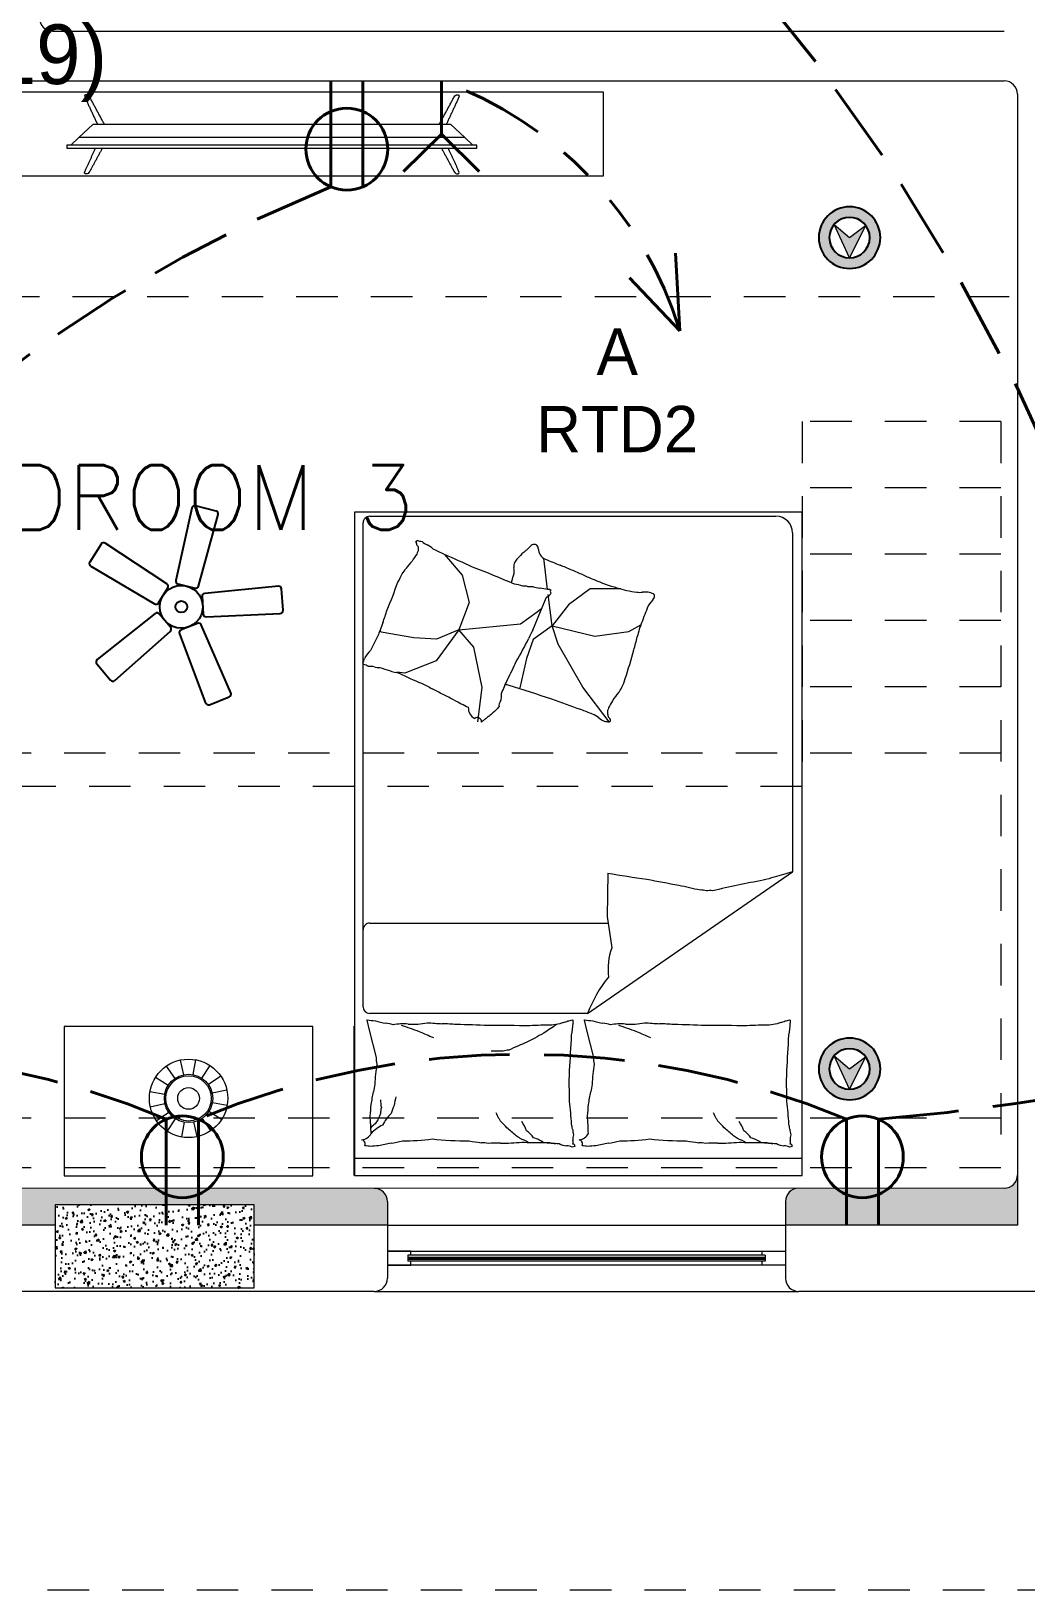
# Model space of a CAD drawing. Header units: metres. Extents: x 14 to 2416, y -346 to 476.
# Drawn here: x 143.202 to 146.202, y -152.828 to -148.128 of the extents above; entities that cross this region are included whole.
import ezdxf

# ---------------------------------------------------------------- set-up
doc = ezdxf.new("R2010")
doc.units = ezdxf.units.M
for name, pattern in [('0', [0]), ('CONTINUA', [0]), ('Dash Style-2', [0.6944250000000001, 0.48607, -0.2083550000000001]), ('HIDDEN2', [0.1875, 0.125, -0.0625]), ('STYLE_08', [1.25, 0.625, -0.20828, 0.06943000000000005, -0.13893, 0.06942999999999991, -0.13893])]:
    doc.linetypes.add(name, pattern=pattern)
doc.layers.get('0').update_dxf_attribs({"linetype": '0', "lineweight": 20})
for name, color, linetype, lineweight in [('A-ANNO-TEXT', 20, 'Continuous', 13), ('A-DOOR', 35, 'Continuous', 5), ('A-WALL', 250, 'Continuous', 20), ('baños', 251, 'Continuous', 0), ('Columnas', 7, 'Continuous', 18), ('E Salida CABLE Antena', 150, 'CONTINUA', 40), ('E Salida TCorrientes', 24, 'CONTINUA', 40), ('E Tuberia AAcond', 144, 'Dash Style-2', 40), ('E Tuberia Cable TV', 150, 'STYLE_08', 40), ('E Tuberia Emp Piso', 24, 'Dash Style-2', 40), ('MAVA', 1, 'Continuous', 15), ('MOBILIARIOS', 252, 'Continuous', 0), ('piscina', 131, 'Continuous', 0), ('textos', 7, 'Continuous', 0)]:
    doc.layers.add(name, color=color, linetype=linetype, lineweight=lineweight)
doc.layers.add('HATCH', color=8, linetype='Continuous')
doc.layers.add('MAVA Luminarias', color=1, linetype='Continuous')
doc.layers.add('RELLENO SECCION', color=8, linetype='Continuous', lineweight=0, transparency=0.4)
doc.layers.add('Techos 1', color=7, linetype='HIDDEN2', lineweight=9, true_color=0x42391a)
doc.styles.add('CENTURY GOTHIC', font='GOTHIC.TTF')
doc.styles.add('DIM_FONT', font='SIMPLEX.shx', dxfattribs={"width": 0.8})
doc.styles.add('GENERATED_STYLE_1', font='GOTHIC.TTF')
doc.styles.get("Standard").update_dxf_attribs({"font": 'arial.ttf', "height": 0.1875})

# ---------------------------------------------------------------- blocks, each defined once
blk = doc.blocks.new('A$C89702949')
at = {"layer": 'HATCH'}
h = blk.add_hatch(dxfattribs=at)
h.set_pattern_fill('AR-CONC', color=256, scale=0.00032)
h.set_pattern_definition([(49.99999999999999, (114.3310712337616, 55.23879643552809), (0.05829909407872129, -0.005100507372448988), [0.006096000000000001, -0.067056]), (355, (114.3310712337616, 55.23879643552809), (-0.01127789485599019, 0.06113819047649125), [0.004876800000000001, -0.05364498693440001]), (100.4514447, (114.3359294760016, 55.23837139440808), (0.04702119906891305, 0.05603768061190244), [0.005180802815999999, -0.05698887827199999]), (46.18420000000001, (114.3310712337616, 55.25505243552809), (0.08674529308548158, -0.01345354493847269), [0.009144000000000001, -0.100584]), (96.63555760999992, (114.3383000017616, 55.25393131552809), (0.07596932289648096, 0.07917635987127089), [0.0077712074048, -0.08548339461120001]), (351.1841511700001, (114.3310712337616, 55.25505243552809), (0.07596932290079265, 0.07917635986737045), [0.007315189462400001, -0.0804671142144]), (21, (114.3391992337616, 55.25098843552809), (0.0485166052061224, -0.03272486341986804), [0.006096000000000001, -0.067056]), (326.0000000000001, (114.3391992337616, 55.25098843552809), (0.01977664907124706, 0.05894014915914217), [0.004876800000000001, -0.0536448]), (71.45144499999999, (114.3432422841936, 55.24826136356009), (0.06829325416918917, 0.02621528604348968), [0.005180802816000001, -0.056988780032]), (37.50000000000001, (114.3310712337616, 55.23879643552809), (0.0009883530401893813, 0.027057612439409), [0, -0.05299456, 0, -0.05445760000000001, 0, -0.05384800000000001]), (7.499999999999999, (114.3310712337616, 55.23879643552809), (0.02138229200329784, 0.03205778394179824), [0, -0.03104896, 0, -0.05177536000000001, 0, -0.0205232]), (327.5, (114.3129457937616, 55.23879643552809), (0.04338899045339885, -0.001833198077655502), [0, -0.02032, 0, -0.06339840000000001, 0, -0.0841248]), (317.5, (114.3048177937616, 55.23879643552809), (0.04740133804352578, 0.00813647713066657), [0, -0.026416, 0, -0.04210304, 0, -0.0597408])])
h.paths.add_polyline_path([(10.19775812149834, 0.2500000000100613), (10.19775812149834, 1.011812855722383e-11), (10.79775812149833, 1.011812855722383e-11), (10.79775812149833, 0.2500000000100613)])
at = {"layer": 'Columnas'}
blk.add_lwpolyline([(10.19775812149834, 0.2500000000100613), (10.19775812149834, 1.011812855722383e-11), (10.79775812149833, 1.011812855722383e-11), (10.79775812149833, 0.2500000000100613)], close=True, dxfattribs=at)
blk = doc.blocks.new('PL BASE 2N NASAS 09')
at = {"layer": 'RELLENO SECCION', "true_color": 0xc7c8ca}
h = blk.add_hatch(color=9, dxfattribs=at)
h.dxf.hatch_style = 1
edge = h.paths.add_edge_path()
edge.add_arc((167.4075462210168, -24.94134664856437), 0.04000000000002046, 3.562221243237316e-11, 89.28996070606311)
edge.add_line((167.408041909269, -24.90134972001781), (167.0448492086669, -24.90139524272266))
edge.add_line((167.0448492086669, -24.90139524272266), (167.0450169540788, -25.01172817270017))
edge.add_line((167.0450169540788, -25.01172817270017), (167.4475462210169, -25.01172817270017))
edge.add_line((167.4475462210169, -25.01172817270017), (167.4475462210169, -24.94134664856434))
edge = h.paths.add_edge_path()
edge.add_line((169.8075323488377, -24.90105210052473), (168.6875323653104, -24.90118352475577))
edge.add_arc((168.6875323652671, -24.94118352465133), 0.03999999989557068, 89.9999999380377, 180.0034436192048)
edge.add_line((168.6475323654438, -24.94118592875106), (168.6475366052142, -25.01173096321744))
edge.add_line((168.6475366052142, -25.01173096321744), (168.8453044195281, -25.01172817270018))
edge.add_line((168.8453044195281, -25.01172817270017), (168.8453044195281, -24.95080580496559))
edge.add_line((168.8453044195281, -24.95080580496559), (169.4453044195281, -24.95080580496559))
edge.add_line((169.4453044195281, -24.95080580496559), (169.4453044195281, -25.01173096314956))
edge.add_line((169.4453044195281, -25.01173096314957), (169.8475365977653, -25.01170677409198))
edge.add_line((169.8475365977653, -25.01170677409197), (169.8475323486387, -24.94104819161632))
edge.add_arc((169.8075323488433, -24.94105210051119), 0.03999999998646266, 0.005599079468468548, 90.0000000080201)
edge = h.paths.add_edge_path()
edge.add_line((171.1975462980297, -24.90087474216302), (171.0875462205139, -24.90089166312165))
edge.add_arc((171.0875462210165, -24.94089166312165), 0.04000000000001336, 90.0000007200165, 179.9999999999746)
edge.add_line((171.0475462210165, -24.94089166312164), (171.0475462210165, -25.01172817270018))
edge.add_line((171.0475462210165, -25.01172817270018), (171.1975462980297, -25.01172817270018))
edge.add_line((171.1975462980297, -25.01172817270018), (171.1975462980297, -24.90087474216302))
edge = h.paths.add_edge_path()
edge.add_arc((171.7075323956085, -24.86081082032118), 0.03999999999936121, 270.01436297614913, 359.9997555933136, ccw=False)
edge.add_line((171.7075424228574, -24.90081081906371), (171.1975462980297, -24.90087474216302))
edge.add_line((171.1975462980297, -24.90087474216302), (171.1975462980297, -25.01172817270018))
edge.add_line((171.1975462980297, -25.01172817270018), (171.7075462980294, -25.01172817270018))
edge.add_line((171.7075462980294, -25.01172817270017), (171.7475317518374, -25.01172817270017))
edge.add_line((171.7475317518374, -25.01172817270017), (171.7475323956075, -24.86081099094924))
at = {"layer": 'A-DOOR'}
for p, q in [((169.8475366035728, -25.01180274322353), (171.0475462210165, -25.01172817270018)), ((169.8475462210165, -25.09023469280492), (171.0475462212498, -25.09023441427632)), ((171.0475462212498, -25.13322249170175), (169.8475462210165, -25.13322277023035)), ((170.9862449845766, -25.103029689228), (169.9088474574575, -25.10302996778346)), ((169.9088474574575, -25.10302996778346), (169.9088474574571, -25.1204274949012)), ((170.986244984577, -25.12042721614545), (169.9088474574571, -25.1204274949012)), ((170.9862449845766, -25.10302968902771), (170.986244984577, -25.12042721614545)), ((169.8075462210158, -25.2117281726247), (171.0875462210147, -25.21172817265434))]:
    blk.add_line(p, q, dxfattribs=at)
for points in [[(169.9175462210166, -25.10302996778392), (169.9175462210162, -25.09023469268759), (169.8475462210165, -25.09023469268805), (169.8475462210169, -25.13322276999707), (169.9175462210162, -25.13322276999707), (169.9175462210157, -25.1204274949012)], [(170.9775462210168, -25.10302968913935), (170.9775462210164, -25.09023441404303), (171.0475462210165, -25.09023441411124), (171.0475462210165, -25.13322249141981), (170.9775462210173, -25.13322249135251), (170.9775462210164, -25.12042721625618)]]:
    blk.add_lwpolyline(points, dxfattribs=at)
at = {"layer": 'A-WALL'}
for p, q in [((168.8375461440039, -21.41170580496569), (171.7075462980294, -21.41170580496561)), ((168.4875461440039, -21.56170580496565), (171.7075462980295, -21.56170580496559)), ((171.7475462980295, -21.60170580496559), (171.7475317518374, -25.01172817270017)), ((171.7075424228574, -24.90081081906371), (167.0448492086669, -24.90139524272266)), ((171.7475462980294, -24.90080580496349), (171.7475322250009, -24.90080580672741)), ((169.8475323488377, -24.94105210052472), (169.8475462210167, -25.1717281726247)), ((171.0475462210165, -24.94089166312164), (171.0475462210165, -25.17172817265433)), ((168.8453044195281, -25.01172817270017), (168.6475350621555, -25.01173096324236)), ((169.8475365978919, -25.01170827751827), (169.4453028764804, -25.01173096324236)), ((171.7475317518374, -25.01172817270017), (171.0475462210165, -25.01172817270018)), ((169.807546221019, -25.2117281726247), (168.6875462210189, -25.21172817267892)), ((172.0075462980273, -25.21172817269845), (171.0875462210147, -25.21172817265434))]:
    blk.add_line(p, q, dxfattribs=at)
for centre, start, end in [((168.8375461440039, -21.37170580496569), 179.9999999996202, 270.0000000000016), ((171.7075462980295, -21.60170580496559), 359.9999999999992, 90.0000000000016), ((171.7075323956082, -24.86081082032054), 270, 359.9999999999992), ((169.8075323488377, -24.94105210052472), 0, 90), ((171.0875462210165, -24.94089166312164), 90, 180), ((169.8075462210167, -25.1717281726247), 270.0000000032031, 0), ((171.0875462210165, -25.17172817265433), 180, 269.9999999974596)]:
    blk.add_arc(centre, 0.04, start, end, dxfattribs=at)
at = {"layer": 'piscina', "const_width": 0.01}
blk.add_lwpolyline([(169.908847457458, -25.11172873080277), (170.9862449845768, -25.11172845258658)], dxfattribs=at)
at = {"layer": 'Techos 1'}
for p, q in [((163.9475462980297, -22.21176698887071), (176.0975462980299, -22.21176698887071)), ((160.0475462980295, -26.11172817273757), (185.4975462980299, -26.11172817273751))]:
    blk.add_line(p, q, dxfattribs=at)
at = {"color": 1}
blk.add_blockref('A$C89702949', (158.6475462980298, -25.20080580497565), dxfattribs=at)
at = {"layer": 'baños', "linetype": 'Continuous', "flags": 8}
for tag, p in [('MODELNUMBER', (167.1329024166141, -5.630616461235327, 2.857834639711941e-07)), ('TRADENAME', (167.1329024166694, -5.630658418648189, 2.857834639711941e-07)), ('MATERIAL', (167.132902416781, -5.630742991131918, 2.857834639711941e-07)), ('PRODUCT', (167.1329024167253, -5.630700704890167, 2.857834639711941e-07)), ('MODELNUMBER', (168.3076463902173, -5.630616461235327, 2.857834639711941e-07)), ('TRADENAME', (168.3076463902726, -5.630658418648189, 2.857834639711941e-07)), ('MATERIAL', (168.3076463903842, -5.630742991131918, 2.857834639711941e-07)), ('PRODUCT', (168.3076463903285, -5.630700704890167, 2.857834639711941e-07))]:
    blk.add_attdef(tag, p, '', height=2.537174511142602e-05, rotation=180.0000755047861, dxfattribs=at)
at = {"layer": 'baños', "linetype": 'Continuous'}
for tag, p, rotation in [('MODELNUMBER', (169.2428197568918, -19.70646632265289), 180.0000755047722), ('TRADENAME', (169.2427792151639, -19.70642399073245), 180.0000755047722), ('MATERIAL', (169.2430061964403, -19.70633932648513), 180.0000755047722), ('PRODUCT', (169.2430045678992, -19.70638165846137), 180.0000755047722), ('MODELNUMBER', (169.9523880079747, -19.70646632280497), 179.9999244952277), ('TRADENAME', (169.9523880080304, -19.7064239908311), 179.9999244952277), ('MATERIAL', (169.952388008142, -19.7063393268829), 179.9999244952277), ('PRODUCT', (169.9523880080861, -19.706381658857), 179.9999244952277)]:
    blk.add_attdef(tag, p, '', height=2.5399184405861e-05, rotation=rotation, dxfattribs=at)
at = {"layer": 'textos', "insert": (168.372970714679, -22.9149813906792), "char_height": 0.195, "width": 2.24513121030127, "attachment_point": 7}
blk.add_mtext('{\\Fromans|c0;BEDROOM 3}', dxfattribs=at)
blk = doc.blocks.new('A$C583d552a')
at = {"layer": 'MOBILIARIOS'}
for p, q in [((1.3493530225104, 2.000000005129777), (-7.091809948178707e-07, 2.000000005129777)), ((-7.091809948178707e-07, 2.000000005129777), (-7.091809948178707e-07, 5.129777491674758e-09)), ((1.3493530225104, 5.129777491674758e-09), (1.3493530225104, 2.000000005129777)), ((1.35069074354476, 1.999855054207956), (1.35069074354476, 1.549855054210866)), ((1.3493530225104, 1.947628593792842), (-7.091809948178707e-07, 1.947628593792842)), ((0.6498258954227367, 1.56169249970867), (0.6291694526219089, 1.644262628644583)), ((1.305193943014501, 1.56169249970867), (1.284537500220949, 1.644262628644583)), ((0.6573373826097395, 1.531666921240912), (0.6498258954227367, 1.56169249970867)), ((1.312705430201504, 1.531666921240912), (1.305193943014501, 1.56169249970867)), ((0.6465105523741386, 1.51146903846552), (0.02842776106194833, 1.084071361416363)), ((0.6465105523741386, 1.51146903846552), (1.303535947191335, 1.51146903846552)), ((1.323535947188134, 1.491469038461446), (1.323535947188134, 0.03216955187258463)), ((0.587634693015616, 1.218424109924172), (0.5739953466174939, 1.313834096509026)), ((1.303535947191335, 1.238869157489034), (0.5847119687234681, 1.238869157489034)), ((0.5858886552080094, 1.088283501980413), (0.587634693015616, 1.218424109924172)), ((0.02842776106194833, 0.06216955187869644), (0.02842776106194833, 1.084071361416363)), ((0.5815307200311963, 0.631595496212185), (0.6607039625298512, 0.5276403331010897)), ((0.9780728691250715, 0.6317379501344931), (0.9643114436687483, 0.5285970726838514)), ((0.6607039625298512, 0.5276403331010897), (0.7358184424876981, 0.3972664155737675)), ((0.8306997361571575, 0.4407243410025785), (0.8504667458175845, 0.5296156740880633)), ((0.9643114436687483, 0.5285970726838514), (0.990114214378309, 0.4065469590425437)), ((1.10364577846417, 0.4478032817717121), (1.198255284572269, 0.4856216129194308)), ((1.198255284572269, 0.4856216129194308), (1.222337779122654, 0.4821836213379811)), ((0.810932922445545, 0.3834388874240631), (0.8306997361571575, 0.4407243410025785)), ((1.034838651168002, 0.3549765203135848), (1.10364577846417, 0.4478032817717121)), ((0.7358184424876981, 0.3972664155737675), (0.7536086727989186, 0.3419563029822257)), ((0.7536086727989186, 0.3419563029822257), (0.810932922445545, 0.3834388874240631)), ((0.990114214378309, 0.4065469590425437), (1.034838651168002, 0.3549765203135848)), ((1.034838651168002, 0.3549765203135848), (1.101925502304994, 0.3824807354687891)), ((1.101925502304994, 0.3824807354687891), (1.170732433652347, 0.3790427438873394)), ((1.170732433652347, 0.3790427438873394), (1.268782492071523, 0.3618525034837603)), ((0.5223352867899393, 0.3597345131058773), (0.4863209420575458, 0.3396940386157894)), ((0.6251235018928583, 0.3735620412555818), (0.5223352867899393, 0.3597345131058773)), ((0.7536086727989186, 0.3419563029822257), (0.6251235018928583, 0.3735620412555818)), ((0.7041913445930277, 0.2787446852091762), (0.7536086727989186, 0.3419563029822257)), ((0.7536086727989186, 0.3419563029822257), (0.7653806894734316, 0.2478439538538169)), ((0.8118182594182599, 0.3557761563135955), (0.7887951259756392, 0.2994594065605725)), ((0.849059799372526, 0.3360672841229189), (0.7991747300613952, 0.2999680900031763)), ((1.034838651168002, 0.3549765203135848), (0.849059799372526, 0.3360672841229189)), ((1.003875443885818, 0.2724637336143587), (1.034838651168002, 0.3549765203135848)), ((1.268782492071523, 0.3618525034837603), (1.272082211580027, 0.3554105122095734)), ((0.7887951259756392, 0.2994594065605725), (0.7710344215659006, 0.2560150531646741)), ((0.7991747300613952, 0.2999680900031763), (0.7871333848081576, 0.2913729698050247)), ((0.6389603694690322, 0.231336077806418), (0.7041913445930277, 0.2787446852091762)), ((1.024517582073941, 0.1899510881414699), (1.003875443885818, 0.2724637336143587)), ((0.5460556591926888, 0.231336077806418), (0.6389603694690322, 0.231336077806418)), ((0.767220483662868, 0.2331355689095744), (0.7790539214176988, 0.1385321839045446)), ((1.078114167066133, 0.1273818150441457), (1.024517582073941, 0.1899510881414699)), ((-7.091809948178707e-07, 5.129777491674758e-09), (1.3493530225104, 5.129777491674758e-09)), ((1.303535947191335, 0.01216955187578606), (0.07842776105758276, 0.01216955187578606))]:
    blk.add_line(p, q, dxfattribs=at)
for centre, radius, start, end in [((0.02698494694709552, 1.913914137061738), 0.003419526399010452, 291.7883022298753, 340.4360326307888), ((0.02873201097759193, 1.90847016185603), 0.002318503280762332, 340.4360326307888, 101.8930567863742), ((0.02832323413826998, 1.937808287286543), 0.02510997430044378, 274.3025398218721, 291.7883022298753), ((0.03488393925294986, 1.909295900455845), 0.004278555704268702, 201.990399069729, 281.8930567863742), ((0.003364374372949896, 1.888935149276449), 0.03278844727572733, 338.5790157173076, 8.133482594709555), ((0.05028341812362669, 1.899413617640903), 0.01559499963616461, 158.5790157173076, 201.990399069729), ((0.05236532939238714, 1.939334617229406), 0.02887700087184937, 239.3487451222086, 274.3025398218721), ((0.04958935315448798, 1.856845596121502), 0.05392039297186392, 59.3487451222086, 84.74081197834848), ((0.04975224957092905, 1.082898678105494), 0.8207889043864385, 84.74081197834848, 88.09211325327271), ((0.1155825169037143, 2.000502021932562), 0.0992050227585521, 254.0647579922563, 274.2158775759118), ((0.1813076868631924, 1.98173600008181), 0.0992050227558066, 233.913638770771, 254.0647579922563), ((0.1400018720225944, 0.4060360103396761), 1.49427168971778, 88.09211325327271, 90.57574077374085), ((0.2341492686894071, 1.944901578579675), 0.09920502275516621, 216.1766451282338, 233.913638770771), ((0.2774470384167671, 2.107479279046174), 0.2340218361334519, 242.7604123700914, 249.1397179883686), ((0.2628464874790097, 1.029336111176463), 0.8732080458158228, 90.57574077374085, 94.80184567346454), ((0.2417946123962338, 1.948979677996476), 0.07678123187264828, 231.6114335728958, 242.7604123700914), ((0.4777846010904341, 2.163335424477054), 0.3916486463265963, 226.188492263924, 231.6114335728958), ((0.2669037009829935, 2.19191831804369), 0.2897025545989886, 267.4614144787592, 274.8018456734645), ((0.318111798223299, 2.053205944496085), 0.1523768302813976, 259.8101235023769, 267.4614144787592), ((0.255241247548156, 1.37468045231094), 0.5292819795560268, 79.81012350237691, 83.91330479849167), ((0.3488769687603508, 0.8466294089087114), 1.048984595397113, 83.91330479849167, 90), ((0.5497658046654124, 1.212929273206328), 0.6826847311036982, 90, 97.546851360024), ((0.6154952123390558, 1.662461391293846), 0.2422405746093392, 97.546851360024, 105.7439835821419), ((0.5389633696679539, 2.204070411666407), 0.3047651663592303, 278.4371936823336, 285.7439835821419), ((0.6216581613909966, 2.071871614702331), 0.1611327186373747, 270, 278.4371936823336), ((0.6747653965860536, 1.857910189006589), 0.03418623553405789, 94.40020909415122, 153.4194789933119), ((0.6629710469853762, 2.001138212610613), 0.09039931654700195, 258.7276231168171, 270), ((0.6747079311455764, 1.904866492244992), 0.01312400763468531, 153.4194789933119, 258.7276231168171), ((0.68235299453886, 1.913914137061738), 0.003419526399010452, 291.7883022298753, 340.4360326307888), ((0.6841000585766324, 1.90847016185603), 0.002318503280762332, 340.4360326307888, 101.8930567863742), ((0.6836912817300345, 1.937808287286543), 0.02510997430044378, 274.3025398218721, 291.7883022298753), ((0.6902519868447143, 1.909295900455845), 0.004278555704268702, 201.990399069729, 281.8930567863742), ((0.6587324219647144, 1.888935149276449), 0.03278844727572733, 338.5790157173076, 8.133482594709555), ((0.7056514657153912, 1.899413617640903), 0.01559499963616461, 158.5790157173076, 201.990399069729), ((0.7077333769841516, 1.939334617229406), 0.02887700087184937, 239.3487451222086, 274.3025398218721), ((0.7049574007462525, 1.856845596121502), 0.05392039297186392, 59.3487451222086, 84.74081197834848), ((0.7051202971626935, 1.082898678105494), 0.8207889043864385, 84.74081197834848, 88.09211325327271), ((0.7709505644954788, 2.000502021932562), 0.0992050227585521, 254.0647579922563, 274.2158775759118), ((0.8366757344549569, 1.98173600008181), 0.0992050227558066, 233.913638770771, 254.0647579922563), ((0.7953699196143589, 0.4060360103396761), 1.49427168971778, 88.09211325327271, 90.57574077374085), ((0.8895173162811716, 1.944901578579675), 0.09920502275516621, 216.1766451282338, 233.913638770771), ((0.9328150860085316, 2.107479279046174), 0.2340218361334519, 242.7604123700914, 249.1397179883686), ((0.9182145350707742, 1.029336111176463), 0.8732080458158228, 90.57574077374085, 94.80184567346454), ((0.8971626599879983, 1.948979677996476), 0.07678123187264828, 231.6114335728958, 242.7604123700914), ((1.133152648682199, 2.163335424477054), 0.3916486463265963, 226.188492263924, 231.6114335728958), ((0.922271748582034, 2.19191831804369), 0.2897025545989886, 267.4614144787592, 274.8018456734645), ((0.9734798458150635, 2.053205944496085), 0.1523768302813976, 259.8101235023769, 267.4614144787592), ((0.9106092951399205, 1.37468045231094), 0.5292819795560268, 79.81012350237691, 83.91330479849167), ((1.004245016352115, 0.8466294089087114), 1.048984595397113, 83.91330479849167, 90), ((1.205133852257177, 1.212929273206328), 0.6826847311036982, 90, 97.546851360024), ((1.27086325993082, 1.662461391293846), 0.2422405746093392, 97.546851360024, 105.7439835821419), ((1.194331417259718, 2.204070411666407), 0.3047651663592303, 278.4371936823336, 285.7439835821419), ((1.277026208982761, 2.071871614702331), 0.1611327186373747, 270, 278.4371936823336), ((1.330133444177818, 1.857910189006589), 0.03418623553405789, 94.40020909415122, 153.4194789933119), ((1.318339094577141, 2.001138212610613), 0.09039931654700195, 258.7276231168171, 270), ((1.330075978737341, 1.904866492244992), 0.01312400763468531, 153.4194789933119, 258.7276231168171), ((-0.206670003674617, 1.825347550933884), 0.2460324298296742, 8.133482594709555, 12.10945803156873), ((0.2334417534723343, 1.886664592406532), 0.1983336164097875, 187.6808967096277, 192.1094580315687), ((0.9509967585611321, 1.898710897476349), 0.9130531557024769, 183.3687486014221, 187.6808967096277), ((0.2698286858642405, 1.896110119494779), 0.09920502275485914, 198.4396515788465, 216.1766451282338), ((0.4094985920521594, 1.998182097697509), 0.2251969116392901, 219.0349358862812, 226.188492263924), ((0.297012474052508, 1.859068204983714), 0.04931628471404679, 208.3167638750771, 219.0349358862812), ((1.13617132182776, 1.873502683833294), 0.4918309499015451, 180, 186.2323646126351), ((0.4486980439171475, 1.825347550933884), 0.2460324298296742, 8.133482594709555, 12.10945803156873), ((0.8888098010713747, 1.886664592406532), 0.1983336164097875, 187.6808967096277, 192.1094580315687), ((1.606364806152897, 1.898710897476349), 0.9130531557024769, 183.3687486014221, 187.6808967096277), ((0.925196733456005, 1.896110119494779), 0.09920502275485914, 198.4396515788465, 216.1766451282338), ((1.064866639643924, 1.998182097697509), 0.2251969116392901, 219.0349358862812, 226.188492263924), ((0.9523805216442724, 1.859068204983714), 0.04931628471404679, 208.3167638750771, 219.0349358862812), ((1.140681915421055, 1.912280360353407), 0.1399446217408161, 314.9023836051139, 332.601174333709), ((1.200952022910542, 1.972345449023351), 0.139944621739241, 297.2035924719159, 314.9023836051139), ((1.239468092338257, 1.866741977086576), 0.0526082136424462, 318.5570937573442, 334.6448831645185), ((1.23385895364413, 1.916663376767474), 0.08985455834404225, 306.2640674223089, 318.5570937573442), ((1.791539369419525, 1.873502683833294), 0.4918309499015451, 180, 186.2323646126351), ((0.4429740115876939, 1.90623697081196), 0.2001861671677479, 203.0027692445326, 208.3167638750771), ((0.8483192046471686, 1.785795666634158), 0.203978832723049, 170.3156336117187, 180), ((1.098342059179458, 1.90623697081196), 0.2001861671677479, 203.0027692445326, 208.3167638750771), ((1.090274722962249, 1.802269534557354), 0.1399446217354686, 343.4850240281289, 354.3688736469454), ((1.105297697336255, 1.852937609947048), 0.1399446217330947, 332.601174333709, 343.4850240281289), ((1.215228732369042, 1.813156119133282), 0.05616381224046976, 341.2201011069947, 0), ((1.179859907554828, 1.771870984048519), 0.09153263705200516, 0, 14.68510665884729), ((1.080553973805991, 1.889543766934594), 0.2055588306124303, 338.1850764519421, 341.2201011069947), ((1.138631256900453, 1.888069492786826), 0.1510926614711583, 334.6448831645185, 338.1850764519421), ((1.503687252238933, 1.785795666634158), 0.203978832723049, 170.3156336117187, 180), ((0.7245869715109166, 1.757333093766874), 0.6787269722582456, 178.3669113583332, 183.3687486014221), ((0.3229634125666507, 1.791963095005713), 0.3171219007145616, 347.8016206814328, 351.9949491948005), ((1.506458533861633, 1.599424647451315), 0.8820328122766421, 167.8016206814328, 170.3156336117187), ((1.379955019102681, 1.757333093766874), 0.6787269722582456, 178.3669113583332, 183.3687486014221), ((0.9783314601584152, 1.791963095005713), 0.3171219007145616, 347.8016206814328, 351.9949491948005), ((2.161826581453397, 1.599424647451315), 0.8820328122766421, 167.8016206814328, 170.3156336117187), ((1.410320098016427, 1.64469164303614), 1.365227436036071, 176.9450421072852, 178.3669113583332), ((-0.02514400274299078, 1.755585667008063), 0.6587817297258798, 351.9949491948005, 357.3351183681415), ((2.065688145608192, 1.64469164303614), 1.365227436036071, 176.9450421072852, 178.3669113583332), ((0.6302240448487737, 1.755585667008063), 0.6587817297258798, 351.9949491948005, 357.3351183681415), ((13.65569547024575, 0.8500147470551838), 13.63555196031532, 176.4951423299458, 176.9450421072852), ((0.5615314258459421, 1.64741080877161), 0.06771125242053372, 357.3351183681415, 14.04519390940754), ((14.31106351783751, 0.8500147470551838), 13.63555196031532, 176.4951423299458, 176.9450421072852), ((1.216899473437707, 1.64741080877161), 0.06771125242053372, 357.3351183681415, 14.04519390940754), ((0.2156728556358303, 2.891204561281711), 1.432285134951083, 294.3265278298848, 296.4984803909256), ((0.6758473157453864, 2.083406232297648), 0.5066465191820224, 290.6742811174504, 294.3265278298848), ((0.880425804926972, 1.679570306427422), 0.05797391510516451, 274.0827718428247, 290.6742811174504), ((0.9177638678077074, 1.896859978791554), 0.2720537801698949, 266.444800906154, 274.0827718428247), ((0.3558245358647127, 1.520941845687275), 0.3211810663005845, 170.0016419585782, 176.4951423299458), ((0.1620482361024642, 0.9067300238896223), 0.738666396783039, 64.68892615813093, 66.51559171761322), ((0.205238944493658, 0.887964143250656), 0.7386663968077241, 66.51559171761322, 68.34225723620509), ((0.2539006317813346, 0.8688387584845714), 0.7386663969358387, 68.34225723620509, 70.5720183901779), ((0.3081061942714314, 0.8497202060318614), 0.7386663969404011, 70.5720183901779, 72.80177911772526), ((1.011192583456477, 1.520941845687275), 0.3211810663005845, 170.0016419585782, 176.4951423299458), ((0.352391799139923, 2.161799636604201), 0.7286236185014265, 302.1349795991576, 305.8262850843881), ((0.6393850132219541, 1.850830884250399), 0.3126399225708171, 296.4984803909256, 302.1349795991576), ((0.8174162836942287, 0.9067300238896223), 0.738666396783039, 64.68892615813093, 66.51559171761322), ((0.8606069920854225, 0.887964143250656), 0.7386663968077241, 66.51559171761322, 68.34225723620509), ((0.9092686793730991, 0.8688387584845714), 0.7386663969358387, 68.34225723620509, 70.5720183901779), ((0.9634742418631959, 0.8497202060318614), 0.7386663969404011, 70.5720183901779, 72.80177911772526), ((0.0167298825610942, 1.535022884920409), 0.01932936577007352, 350.0016419585781, 16.69776590476856), ((0.03592943502667367, 1.530356085823087), 0.001321023312922661, 16.69776590476856, 97.12039367110488), ((0.06163211236639654, 1.446737465681736), 0.0874807337156975, 97.12039367110488, 106.221151147886), ((0.0859601593831485, 1.465353257219476), 0.07672654245508678, 106.221151147886, 117.2841172306364), ((0.05443992077857729, 1.58317722212837), 0.04528945216353445, 282.8690380365239, 297.2841172306364), ((0.06610693192419603, 1.688523972887424), 0.14588121229112, 273.5739729966662, 282.8690380365239), ((0.09277669747029904, 2.710306452922168), 1.164013960197642, 270.2865448048574, 273.5739729966662), ((0.2621837055478409, 7.266242239362555), 5.718506036002936, 269.0296215215465, 270.2865448048574), ((0.4438657888306352, 4.906502012978535), 3.36218110829867, 267.3903699312741, 269.0296215215465), ((0.4848562221952761, 2.75731159954762), 1.216456855347276, 265.3824179551856, 267.3903699312741), ((0.3620948353629956, 0.138969384155871), 1.404763554196242, 85.38241795518562, 87.25093522363939), ((0.5212806066913345, 1.313785860453436), 0.2300529023409549, 87.25093522363939, 101.5585619495945), ((0.548665095178194, 1.688566071003379), 0.1459110822094432, 263.5659464289487, 281.5585619495945), ((0.6136802924586391, 1.659880143292185), 0.1197367658717637, 252.6135877437064, 263.5659464289487), ((0.2943961862104061, 1.640665047329321), 0.375068174557999, 320.3554606070879, 339.8511603195637), ((0.5624193210744579, 1.314368709478231), 0.229668082843701, 72.61358774370643, 80.51589581660451), ((0.6117698323862442, 1.26347905208263), 0.2707516457540592, 80.51589581660451, 85.91706013517057), ((0.6572721021723282, 1.530752393948433), 0.0009168542464135526, 85.91706013517057, 194.0449372957398), ((0.6720979301601346, 1.535022884920409), 0.01932936577007352, 350.0016419585781, 16.69776590476856), ((0.6912974826184382, 1.530356085823087), 0.001321023312922661, 16.69776590476856, 97.12039367110488), ((0.717000159958161, 1.446737465681736), 0.0874807337156975, 97.12039367110488, 106.221151147886), ((0.741328206974913, 1.465353257219476), 0.07672654245508678, 106.221151147886, 117.2841172306364), ((0.7098079683703418, 1.58317722212837), 0.04528945216353445, 282.8690380365239, 297.2841172306364), ((0.7214749795159605, 1.688523972887424), 0.14588121229112, 273.5739729966662, 282.8690380365239), ((0.7481447450693395, 2.710306452922168), 1.164013960197642, 270.2865448048574, 273.5739729966662), ((0.9175517531468813, 7.266242239362555), 5.718506036002936, 269.0296215215465, 270.2865448048574), ((1.0992338364224, 4.906502012978535), 3.36218110829867, 267.3903699312741, 269.0296215215465), ((1.140224269787041, 2.75731159954762), 1.216456855347276, 265.3824179551856, 267.3903699312741), ((1.01746288295476, 0.138969384155871), 1.404763554196242, 85.38241795518562, 87.25093522363939), ((1.176648654283099, 1.313785860453436), 0.2300529023409549, 87.25093522363939, 101.5585619495945), ((1.204033142769958, 1.688566071003379), 0.1459110822094432, 263.5659464289487, 281.5585619495945), ((1.269048340050404, 1.659880143292185), 0.1197367658717637, 252.6135877437064, 263.5659464289487), ((1.217787368666222, 1.314368709478231), 0.229668082843701, 72.61358774370643, 80.51589581660451), ((1.267137879978009, 1.26347905208263), 0.2707516457540592, 80.51589581660451, 85.91706013517057), ((1.303535947191335, 1.491469038461446), 0.02, 0, 90), ((1.312640149764093, 1.530752393948433), 0.0009168542464135526, 85.91706013517057, 194.0449372957398), ((0.4049083579222952, 1.375874632736895), 0.1801095163496523, 339.8511603195637, 8.135581427254657), ((1.303535947191335, 1.258869157493109), 0.02, 270, 0), ((-0.639491341826897, 5.102907268228819), 4.064557846763775, 280.7275609404751, 282.925537287902), ((0.2775065896123579, 1.198940343027289), 0.0581297846999787, 262.269617826276, 280.7275609404751), ((0.3326296113511944, 1.33085478259477), 0.1941505589237871, 256.809597245706, 262.269617826276), ((-0.2025427503328956, -1.325273889196751), 2.51578342322049, 76.80959724570603, 78.32586281720029), ((-0.4754116179253742, 2.848699250557047), 1.83514732567789, 285.9351885816118, 287.7363855474176), ((-0.06340467878249001, 1.741515392204974), 0.6573929269126021, 282.925537287902, 285.9351885816118), ((-0.05538702251283212, -1.428372303118294), 2.587963519448266, 78.32586281720029, 80.50498005231553), ((-0.03767824853343882, -2.639996016441501), 3.7800666463592, 80.50498005231553, 82.30800455554564), ((0.5836481732251286, 0.626744482564618), 0.006295751882727788, 166.7191556152773, 233.4208231989165), ((0.5818360197729362, 0.6271722178282744), 0.004433801938804676, 93.94835850893317, 166.7191556152773), ((0.571459314195863, 0.6103197025006466), 0.01415765088276484, 10.40739428113738, 53.42082319891641), ((0.5839572611796484, 0.5964390069350429), 0.03524013110698786, 69.65479008888582, 93.94835850893317), ((0.50951906119667, 0.5989432756980477), 0.07713397999115425, 2.728618400002953, 10.40739428113738), ((0.5752998025920988, 0.5730914891976226), 0.06014109843147915, 51.41461271701508, 69.65479008888582), ((0.6622037955014548, 0.6820112033676651), 0.07919952062409745, 231.4146127170151, 247.2930822064679), ((0.7914300328623085, 0.7705055434564656), 0.2176143599932241, 307.2150931760106, 313.5224447222108), ((0.5510492252572021, 1.145587442930491), 0.6604861267510977, 306.2163012350456, 307.2150931760106), ((1.183537887786997, 0.3162323191356791), 0.3825284468561272, 126.2163012350456, 127.5287398564194), ((0.988998872503771, 0.5924075101722792), 0.04520213708834055, 127.5287398564194, 134.1274028745412), ((0.9177903819356743, 0.68254703810112), 0.06967765861389855, 308.8136143446322, 314.1274028745412), ((0.9790101942774072, 0.6318123619641938), 0.0127267241018411, 176.7545059772114, 308.8136143446322), ((0.9705427349101683, 0.5900220151891062), 0.03586585899144194, 356.7545059772114, 62.70976217609989), ((0.4045907690372132, 0.6678187262953088), 0.1939532799805708, 320.2995303880214, 329.0943701017587), ((0.2689894093120984, 0.7489925636402859), 0.3519941627583441, 329.0943701017587, 333.1820744537392), ((0.5480103702059296, 0.6079393488982987), 0.03934626814286472, 333.1820744537392, 345.429094599271), ((0.5712927268098156, 0.6018873723880915), 0.0152901972109828, 345.429094599271, 2.728618400002953), ((0.9547571486975812, 1.381145385603531), 0.8370755456026705, 247.2930822064679, 249.8713303263295), ((2.419769189669069, 5.378280392135139), 5.094228178596252, 249.8713303263295, 250.916380926493), ((1.78247670373753, 3.536186416291685), 3.145009892091579, 250.916380926493, 253.3915349910029), ((0.9519292772813515, 0.5525719534200562), 0.04581913122229182, 157.5837813069688, 188.0491794216861), ((0.8912675090680295, 0.5832916064102847), 0.02259554269079298, 324.1064262555203, 8.0491794216861), ((0.8603227303458425, 0.6425965910386822), 0.07742480592538345, 313.5224447222108, 324.1064262555203), ((-0.3714748518839315, -2.185839506957336), 3.097183026907536, 62.70976217609989, 63.58534790760535), ((1.979573975200083, 2.355050501959568), 2.016249894929211, 242.5001420289836, 243.5853479076053), ((0.7198966183852917, 0.4414113756940878), 0.1965158211189567, 153.9265099504297, 162.1604006112505), ((0.6161474477260072, 0.4921780597944689), 0.08101193968189808, 140.2995303880214, 153.9265099504297), ((0.9168566236978677, 0.6340877291734159), 0.1165655863884394, 253.3915349910029, 259.2633827587736), ((1.817393212258366, 0.1204051218740005), 1.005424449327785, 154.947148474809, 157.5837813069688), ((3.932983813748478, 5.944493487033697), 6.101859944039504, 242.1517827547723, 242.5001420289836), ((-1.579654303823872, -4.646965714928001), 5.838332169079521, 62.15178275477227, 62.50791721575425), ((2.439540589591388, -0.1120172158041441), 2.003020344669027, 162.1604006112505, 164.7374578865318), ((2.389747087595651, -0.264322347778716), 1.686844298923512, 152.9116469864673, 154.947148474809), ((0.9266796548320144, -0.06796182537777895), 0.623626505052398, 62.50791721575425, 69.25136790839223), ((1.120582048976985, 0.06566748672071299), 0.4299703486098196, 69.25136790839223, 77.3747773119044), ((2.218023057000437, -0.3311296175231746), 1.565247486249742, 150.0640298231654, 152.9116469864673), ((1.276630012652504, 0.4048673755535219), 0.06299426755711378, 77.3747773119044, 93.38811934018608), ((1.303908138120505, 0.5246667607427753), 0.05987227262389626, 256.9597694141147, 273.3881193401861), ((1.251902143848611, 0.4742651883718736), 0.07551962289106551, 310.508645673345, 333.666820340453), ((1.334180654469719, 0.5081993003698244), 0.05088827194874804, 238.3082601303087, 256.9597694141147), ((1.336333107653672, 0.4410464588656851), 0.01675039272480983, 130.508645673345, 180.9613613016662), ((1.328501964452926, 0.4587207270308227), 0.00580431018091894, 180.9613613016662, 238.3082601303087), ((2.09716976220011, -0.01859569369094061), 1.648132525434107, 164.7374578865318, 166.158996003392), ((0.6260871960178065, 0.4627314669271527), 0.2143256083187305, 330.0640298231654, 337.7645183818016), ((-1.10811400448506, 1.549091151275434), 2.661878904894848, 333.666820340453, 334.8268490808732), ((-2.002446627674317, 1.283958455067705), 2.661878904894558, 338.0627025027021, 339.2227314676883), ((0.3182556036692858, 0.4034597838037826), 0.179755467862958, 339.2227314676883, 343.6877615160556), ((-0.03268346267645938, 0.5061629246486063), 0.5454140017801368, 343.6877615160556, 346.1589960033919), ((2.816311835594433, -0.2212181367428911), 1.648132525413346, 160.3415754305974, 161.7631134838619), ((0.7540639316205215, 0.5260958805886276), 0.5454140017873752, 339.2918794190427, 341.7631134838618), ((1.109398753970936, 0.4318704418985817), 0.1797554678622998, 334.8268490808732, 339.2918794190427), ((0.3966427995540016, 0.3177161170535783), 0.07551962289063957, 314.9045278367938, 338.0627025027021), ((3.105032313017773, -0.4634120305124725), 2.003020344674618, 157.7645183818016, 160.3415754305974), ((0.4617787451636559, 0.252362736340956), 0.01675039272496177, 134.9045278367938, 185.3572435159607), ((0.4508804760400835, 0.2513407514418304), 0.005804310180949536, 185.3572435159607, 242.704142383116), ((0.471555318464425, 0.2914046316730037), 0.0508882719485396, 242.704142383116, 261.3556520670525), ((0.4729056193020824, 0.3002865771707093), 0.0598722726251139, 261.3556520670525, 277.7840015248055), ((0.4895465316433274, 0.1785521665299257), 0.06299426755666054, 81.77065954639642, 97.78400152480553), ((0.4370191284754128, -0.1846451847593471), 0.4299703486116809, 73.64725004019559, 81.77065954639642), ((0.7549580319675897, 0.2383120195083848), 0.004666400465934595, 287.1867432116034, 70.6200685701495), ((0.777846799667941, 0.2339897763670251), 0.02305474601004581, 107.1867432116035, 157.7645183818016), ((0.3824951908529783, -0.3704672694218516), 0.623626505046277, 66.90379967998685, 73.64725004019559), ((-1.663109305882926, -5.167201304822584), 5.838332169166429, 66.5476649456249, 66.90379967998685), ((3.088920187182566, 5.786629230577319), 6.101859944081538, 246.5476649456249, 246.8960241778194), ((0.75702043098795, 0.2246760695709327), 0.00920333792316308, 70.6200685701495, 94.25931909532157), ((0.7647908718493, 0.2669931519778856), 0.03396428995763099, 262.0177587347744, 274.2593190953216), ((0.817516385053068, 0.4220554312562399), 0.1954889425362712, 255.1193049991552, 262.0177587347744), ((0.7664049462102867, 0.05070858341082385), 0.1793601563071827, 75.11930499915525, 82.32164319283464), ((0.8180688811546588, 0.1530486270132769), 0.0712255711155273, 82.32164319283464, 94.51183515163544), ((0.8369567563051987, 0.2893045049715965), 0.0663342297775175, 261.8784315226806, 274.5118351516355), ((0.8839565667433362, 0.3319960179799182), 0.11656558638626, 248.9956527720852, 261.8784315226806), ((2.120526720674434, 3.101211005654704), 3.145009892096932, 246.5204987121799, 248.9956527720852), ((0.9134121858944582, 0.1766288152941797), 0.0458191312226424, 161.9796632353611, 192.4450616009792), ((1.825945767427811, -0.1202294490283293), 1.005424449322283, 160.6552148516055, 161.9796632353611), ((1.388135256419673, 0.1107792794575744), 0.1965158211193161, 149.5306275762796, 157.7645183818016), ((1.48572295472627, 2.028708514575783), 2.016249894906996, 246.8960241778194, 247.9812302095452), ((-0.4313557908469647, -2.711756159813149), 3.097183026901722, 67.10564429954596, 67.98123020954522), ((0.7595982148916391, 0.1084018780968563), 0.03586585899155762, 1.150388449114836, 67.10564429954596), ((0.799854258991445, 0.1905315487967982), 0.07742480592527849, 317.9183267310338, 328.5023085887285), ((0.8466050452691434, 0.1618852211252033), 0.02259554269071401, 328.5023085887285, 12.44506160097914), ((3.10776139829909, 4.799821525979723), 5.094228178595516, 245.475447848876, 246.5204987121799), ((0.8745518958232879, 0.3293803352646592), 0.3519941627594608, 324.6984879745081, 328.7861923309611), ((1.036299625767469, 0.2819309992557919), 0.1939532799816712, 315.9036482458849, 324.6984879745081), ((1.264413448835739, 0.1287700915202095), 0.08101193968167004, 135.9036482458849, 149.5306275762796), ((0.8081810037831474, 0.1093774576295345), 0.01272672410194786, 181.1503884491148, 313.2094967039216), ((0.7691885258602724, 0.1508864398858805), 0.06967765861307301, 313.2094967039216, 318.5232852019428), ((0.8552593352935673, 0.07479975757473767), 0.04520213708768352, 131.9246219978522, 138.5232852019427), ((1.080644702727341, -0.1761792762406458), 0.3825284468672854, 130.6121832550206, 131.9246219978522), ((0.4017093302020385, 0.6156074126413387), 0.66048612674127, 310.6121832550206, 311.6109753843782), ((0.6958069391760091, 0.2844850815019981), 0.217614359992089, 311.6109753843782, 317.9183267310338), ((1.459476087154371, 0.8725385468499098), 0.8370755456045915, 242.8971996932088, 245.475447848876), ((1.166015151247166, 0.1689215557855732), 0.07919952062383115, 227.0187304856535, 242.8971996932088), ((1.104762602524033, 0.04379824981174352), 0.06014109843172347, 47.0187304856535, 65.25890806702557), ((1.142978903211088, 0.1188128983851584), 0.01529019721044978, 341.0332122580908, 358.3327362303579), ((1.080729141357779, 0.1057651690209696), 0.07713397999177185, 358.3327362303579, 6.011511767738264), ((1.148546863761339, 0.0928319885572364), 0.01415765088288582, 6.011511767738264, 49.02494069294075), ((1.124612148683127, 0.1387585676932304), 0.03934626814165455, 328.7861923309611, 341.0332122580908), ((1.168625157253018, 0.09240301470003942), 0.006295751882641312, 162.3232733367772, 229.0249406929402), ((0.07842776105758276, 0.06216955187869644), 0.05, 180, 270), ((1.14548910227245, 0.05255701485316422), 0.0352401311072504, 65.25890806702557, 89.55247590229752), ((1.164462210049578, 0.08321608624123655), 0.004433801938647904, 89.55247590229752, 162.3232733367772), ((1.303535947191335, 0.03216955187258463), 0.02, 270, 0)]:
    blk.add_arc(centre, radius, start, end, dxfattribs=at)
at = {"layer": 'MOBILIARIOS', "style": 'DIM_FONT', "text_generation_flag": 4, "width": 0.7999999999992724, "flags": 9}
for tag in ['XSIZE', 'YSIZE']:
    blk.add_attdef(tag, (1.3493530225104, 2.000000005129777), '', height=0.0005, rotation=180, dxfattribs=at)
blk = doc.blocks.new('A$C58f5b6b7')
at = {"layer": 'MOBILIARIOS'}
for points in [[(1.069470840775466e-07, 0.2525811234954745), (2.000000106947084, 0.2525811234954745), (2.000000106947084, 0), (1.069470840775466e-07, 0)], [(0.3820001069470891, 0.1596185134729211), (0.3820001069470891, 0.1691435134729176), (1.618000106947079, 0.1691435134729176), (1.618000106947079, 0.1596185134729211)]]:
    blk.add_lwpolyline(points, close=True, dxfattribs=at)
for points in [[(1.605932393574449, 0.159519432846011), (1.582282151334311, 0.1371998092812277), (1.000000106947084, 0.1371998092812277), (0.4177180625598567, 0.1371998092812277), (0.3940678203197194, 0.159519432846011)], [(1.582282151334311, 0.1371998092812277), (1.539962872616115, 0.09726151347291534), (0.4600373412780527, 0.09726151347290113), (0.4177180625598567, 0.1371998092812277)]]:
    blk.add_lwpolyline(points, dxfattribs=at)
for points, degree in [([(0.4511645361125147, 0.2382135501685951, -0.004703474324619776), (0.446902711392795, 0.2460982481493375, -0.004703474324619776), (0.4415006584346202, 0.2460982481493375, -0.004703474324619776), (0.4324817371493168, 0.2460982481493375, -0.004703474324619776), (0.4368044720420698, 0.2370140929480868, -0.004703474324619776)], 3), ([(0.4368044720420698, 0.2370140929480868, -0.004703474324619776), (0.452572019644947, 0.2030788032105022, -0.004703474324619776), (0.4683395672478241, 0.1691435134729176, -0.004703474324619776)], 2), ([(0.4884981539053115, 0.1691435134729176, -0.004703474324619776), (0.4698313450089131, 0.2036785318207563, -0.004703474324619776), (0.4511645361125147, 0.2382135501685951, -0.004703474324619776)], 2), ([(1.511502059988857, 0.1691435134729176, -0.004703474324619776), (1.530168868885255, 0.2036785318207563, -0.004703474324619776), (1.548835677781653, 0.2382135501685951, -0.004703474324619776)], 2), ([(1.563195741852098, 0.2370140929480868, -0.004703474324619776), (1.547428194249221, 0.2030788032105022, -0.004703474324619776), (1.531660646646344, 0.1691435134729176, -0.004703474324619776)], 2), ([(1.548835677781653, 0.2382135501685951, -0.004703474324619776), (1.553097502501373, 0.2460982481493375, -0.004703474324619776), (1.558499555459548, 0.2460982481493375, -0.004703474324619776), (1.567518476744851, 0.2460982481493375, -0.004703474324619776), (1.563195741852098, 0.2370140929480868, -0.004703474324619776)], 3), ([(0.4368044720420698, 0.0171824033505743, -0.004703474324619776), (0.4554082793266616, 0.05722195841174482, -0.004703474324619776), (0.4740120866112534, 0.09726151347290113, -0.004703474324619776)], 2), ([(0.4950970879554575, 0.09726151347290113, -0.004703474324619776), (0.4731308120339577, 0.05662222980149068, -0.004703474324619776), (0.4511645361125147, 0.01598294613006601, -0.004703474324619776)], 2), ([(1.504903125938711, 0.09726151347291534), (1.52686940186021, 0.05662222980149068), (1.548835677781653, 0.01598294613006601)], 2), ([(1.563195741852098, 0.0171824033505743), (1.544591934567507, 0.05722195841174482), (1.525988127282915, 0.09726151347291534)], 2)]:
    blk.add_open_spline(points, degree=degree, dxfattribs=at)
for points in [[(0.4511645361125147, 0.01598294613006601, -0.004703474324619776), (0.446902711392795, 0.008098248149337905, -0.004703474324619776), (0.4415006577906411, 0.008098248149337905, -0.004703474324619776), (0.432481734999044, 0.008098248149337905, -0.004703474324619776), (0.4368044720420698, 0.0171824033505743, -0.004703474324619776)], [(1.548835677781653, 0.01598294613006601), (1.553097502501373, 0.008098248149337905), (1.558499556103527, 0.008098248149337905), (1.567518478895124, 0.008098248149337905), (1.563195741852098, 0.0171824033505743)]]:
    blk.add_open_spline(points, degree=3, knots=[-0.08544200803406514, -0.08544200803406514, -0.08544200803406514, -0.08544200803406514, -0.04272100910977372, 0, 0, 0, 0], dxfattribs=at)
blk = doc.blocks.new('PL MUEBLES 2N NASAS 09')
at = {"layer": 'MOBILIARIOS'}
for p, q in [((219.5368248057562, 38.30406859351601), (218.7868248057591, 38.30406859351601)), ((218.7868248057591, 38.30406859351601), (218.7868248057591, 37.85406859351892)), ((219.5368248057562, 37.85406859351892), (219.5368248057562, 38.30406859351601)), ((219.0945331865743, 38.18436358823575), (219.1203376723362, 38.1470819400308)), ((219.1368603897364, 38.20271445459704), (219.1464335568754, 38.15839575370384)), ((219.1829881989262, 38.20347052505142), (219.1748726195375, 38.15886189193017)), ((219.2258940733601, 38.18651669472067), (219.2013252708285, 38.14840938937752)), ((219.0624505224415, 38.15121167900699), (219.1005578277774, 38.12664287647542)), ((219.2590459825816, 38.15443403058063), (219.2217643343766, 38.12862954481872)), ((219.0454966921035, 38.10830580458034), (219.090105325232, 38.10019022519165)), ((219.0462527625579, 38.06217799538328), (219.0905714634511, 38.07175116252958)), ((219.2773968489502, 38.11210682742578), (219.233078148057, 38.10253366027948)), ((219.2781529194045, 38.06597901822872), (219.233544286276, 38.07409459762468)), ((219.0646036289264, 38.01985079222843), (219.1018852771314, 38.04565527799033)), ((219.0977555381479, 37.98776812808839), (219.1223243406795, 38.02587543343154)), ((219.2291164249337, 37.98992123458058), (219.2033119391718, 38.02720288277825)), ((219.2611990890665, 38.02307314380207), (219.2230917837306, 38.04764194633364)), ((219.1416713553821, 37.97103996768486), (219.1497869347708, 38.01564860081338)), ((219.1877991645719, 37.97179603813923), (219.1782259974329, 38.01611473903243)), ((218.7868248057591, 37.85406859351892), (219.5368248057562, 37.85406859351892))]:
    blk.add_line(p, q, dxfattribs=at)
for radius in [0.1182375542512629, 0.07289670315566256, 0.06842775208154064, 0.0328094779534814]:
    blk.add_circle((219.1618248057576, 38.08714241140453), radius, dxfattribs=at)
at = {"layer": 'Techos 1'}
for p, q in [((221.0118248182428, 40.12799390527223), (221.0118248182426, 39.02799390527233)), ((221.6118248182424, 40.12799390527223), (221.0118248182426, 40.12799390527226)), ((221.6118248182426, 40.12799390527223), (221.6118248182424, 37.87799390527233)), ((221.6118248182424, 39.92799390527227), (221.0118248182426, 39.92799390527227)), ((221.6118248182424, 39.72799390527231), (221.0118248182426, 39.72799390527231)), ((221.6118248182424, 39.52799390527227), (221.0118248182426, 39.5279939052723)), ((221.6118248182424, 39.32799390527231), (221.0118248182426, 39.32799390527228)), ((221.6118248182424, 39.12799390527235), (216.7118246642169, 39.12799390527229)), ((221.0118248182426, 39.02799390527233), (217.311824664217, 39.02799390527233)), ((221.6118248182423, 38.02799390527235), (216.7118246642169, 38.02799390527233)), ((221.6118248182424, 37.87799390527233), (216.711824664217, 37.8779939052723))]:
    blk.add_line(p, q, dxfattribs=at)
blk.add_blockref('PL BASE 2N NASAS 09', (49.91427858474094, 62.7170073077223))
at = {"layer": 'MOBILIARIOS', "xscale": -1, "rotation": 180}
blk.add_blockref('A$C58f5b6b7', (218.4130887550921, 41.1214799961308), dxfattribs=at)
at = {"layer": 'MOBILIARIOS', "rotation": 179.9999999999999}
blk.add_blockref('A$C583d552a', (221.0118241090616, 39.85457006037798), dxfattribs=at)
blk = doc.blocks.new('A$C595364de')
blk.add_blockref('PL MUEBLES 2N NASAS 09', (-199.5618248827464, -36.60520150275667))
blk = doc.blocks.new('abanico mava')
at = {"layer": 'MAVA Luminarias', "linetype": 'ByBlock', "lineweight": -2, "extrusion": (4.64877621487093e-10, 3.7221490143641e-09, 1)}
for points, elevation in [([(513803.1024588232, 2035248.67754846), (513803.2149462215, 2035249.08632428, 0.4213740536796735), (513803.2028594591, 2035249.106997782), (513803.0841860434, 2035249.136471829, 0.4213740536796723), (513803.0638313481, 2035249.123855575), (513802.9719955589, 2035248.709950666, 0.4070891436510839), (513802.9843078518, 2035248.690086373), (513803.0822834051, 2035248.665752903, 0.4070891436511436)], -6.03849640251431e-10), ([(513802.9212881202, 2035248.689671835), (513802.5672797309, 2035248.922972383, 0.4213740536796735), (513802.5438830475, 2035248.917865652), (513802.4791794606, 2035248.814108508, 0.4213740536796723), (513802.4848882848, 2035248.790851406), (513802.8501564256, 2035248.575606729, 0.4070891436510839), (513802.8728531984, 2035248.581178011), (513802.9262718153, 2035248.666838844, 0.4070891436511436)], -5.647524398484885e-10), ([(513802.9932175172, 2035248.404817102), (513803.1424856986, 2035248.007992084, 0.4213740536796735), (513803.1644156742, 2035247.99837129), (513803.2777488945, 2035248.044280769, 0.4213740536796723), (513803.2868005406, 2035248.066451723), (513803.1178100537, 2035248.45528755, 0.4070891436510839), (513803.0961732612, 2035248.464121116), (513803.0026065184, 2035248.426218722, 0.4070891436511436)], 4.620809539748713e-10)]:
    blk.add_lwpolyline(points, format="xyb", close=True, dxfattribs=dict(at, elevation=elevation))
for points in [[(513803.1469136354, 2035248.501498554), (513803.5704430601, 2035248.520835356, 0.4213740536796735), (513803.5863697135, 2035248.538719014), (513803.5777290959, 2035248.66069212, 0.4213740536796723), (513803.5594403782, 2035248.676151949), (513803.1374145983, 2035248.635589324, 0.4070891436510839), (513803.1223272409, 2035248.617741233), (513803.1294608461, 2035248.517041489, 0.4070891436511436)], [(513802.85377328, 2035248.521114585), (513802.5224966649, 2035248.256526434, 0.4213740536796735), (513802.5201234817, 2035248.232696799), (513802.5988078816, 2035248.139097311, 0.4213740536796723), (513802.6226908243, 2035248.137339885), (513802.9402747395, 2035248.418216268, 0.4070891436510839), (513802.9419898236, 2035248.441523802), (513802.8770287911, 2035248.518798579, 0.4070891436511436)]]:
    blk.add_lwpolyline(points, format="xyb", close=True, dxfattribs=at)
at = {"layer": 'MAVA Luminarias', "linetype": 'ByBlock', "lineweight": -2}
for radius in [0.1226918486957073, 0.03346141328064745]:
    blk.add_circle((513803.0035302752, 2035248.558930107), radius, dxfattribs=at)
blk = doc.blocks.new('dl ip')
at = {"layer": 'MAVA', "transparency": 33554687}
h = blk.add_hatch(color=40, dxfattribs=at)
h.dxf.hatch_style = 1
h.paths.add_polyline_path([(94.75742601566844, -111.2087748606267), (94.71091809209081, -111.2482144905869), (94.6623739509123, -111.2113100501469), (94.71091809209065, -111.3091937605638)])
at = {"layer": 'MAVA Luminarias', "linetype": 'Continuous'}
h = blk.add_hatch(color=40, dxfattribs=at)
h.paths.add_polyline_path([(94.61796684585289, -111.2482144905869, 1), (94.80386933832872, -111.2482144905869, 1)])
h.paths.add_polyline_path([(94.77189736206773, -111.2482144905869, -1), (94.64993882211388, -111.2482144905869, -1)], flags=16)
at = {"layer": 'MAVA', "color": 40}
for p, q in [((94.71091809209081, -111.2482144905869), (94.6623739509123, -111.2113100501469)), ((94.6623739509123, -111.2113100501469), (94.71091809209065, -111.3091937605638)), ((94.71091809209065, -111.3091937605638), (94.75742601566844, -111.2087748606267)), ((94.75742601566844, -111.2087748606267), (94.71091809209081, -111.2482144905869))]:
    blk.add_line(p, q, dxfattribs=at)
at = {"layer": 'MAVA Luminarias', "color": 40, "linetype": 'Continuous'}
for radius in [0.09295124623791078, 0.06097926997692545]:
    blk.add_circle((94.71091809209081, -111.2482144905869), radius, dxfattribs=at)
blk = doc.blocks.new('*U425')
at = {"layer": 'E Salida TCorrientes'}
for p, q in [((0.0403200000000785, -0.265940639999824), (0.04032000000006519, 2.018403718459563e-15)), ((-0.04032000000005187, -0.265940639999828), (-0.04032000000006519, -2.018403718459563e-15))]:
    blk.add_line(p, q, dxfattribs=at)
blk.add_circle((8.578215803430377e-15, -0.1713599999998223), 0.1028159999999999, dxfattribs=at)
blk = doc.blocks.new('*U431')
at = {"layer": 'E Salida TCorrientes'}
for p, q in [((-0.04032000000007842, 0.2659406399998241), (-0.04032000000006519, -2.004974460753677e-15)), ((0.04032000000005197, 0.265940639999828), (0.04032000000006519, 2.004974460753677e-15))]:
    blk.add_line(p, q, dxfattribs=at)
blk.add_circle((-8.521141458180512e-15, 0.1713599999998223), 0.102816, dxfattribs=at)
blk = doc.blocks.new('*U758')
at = {"layer": 'E Tuberia Cable TV'}
for p, q in [((0, 0), (-0.0195688442204011, 0.2340397379904468)), ((-0.1566043578704822, 0.1547646010818657), (0, 0))]:
    blk.add_line(p, q, dxfattribs=at)
blk = doc.blocks.new('*U478')
at = {"layer": 'E Salida CABLE Antena'}
for p, q in [((0.2290792216733273, 2.14447380317355e-15), (0.3899908121787066, 0.1629365214042841)), ((0.2290792216733273, 2.13636382146548e-15), (0, 0)), ((0.2290792216733273, 1.998494132428303e-15), (0.3899908121787096, -0.1629365214042769))]:
    blk.add_line(p, q, dxfattribs=at)

msp = doc.modelspace()

# ---------------------------------------------------------------- linework, layer by layer
at = {"layer": 'E Tuberia Cable TV', "ltscale": 0.4}
msp.add_arc((144.0486063982901, -149.3705193095825), 1.16030785471352, 16.9917199511492, 70.32674294819174, dxfattribs=at)
at = {"layer": 'E Tuberia Emp Piso', "ltscale": 0.5}
for centre, radius, start, end in [((140.6328946338515, -151.9483655888298), 6.185614969881308, 4.916475103184969, 61.90674279362979), ((145.7323652386613, -152.6011325699398), 4.321924645952731, 112.1114096294091, 163.9860228032442), ((145.1440344083171, -144.1842815591974), 7.250527079177155, 274.8512165890002, 301.1607213990629), ((142.6422217559828, -153.6963364503701), 2.48361228897926, 67.0783264698033, 112.9216735301982), ((144.6833601138741, -153.7437860597533), 2.531139469596426, 67.29285936785236, 112.707114589447)]:
    msp.add_arc(centre, radius, start, end, dxfattribs=at)

# ---------------------------------------------------------------- block references
at = {"layer": 'A-ANNO-TEXT'}
msp.add_blockref('A$C595364de', (124.0766220010059, -152.8280411975554), dxfattribs=at)
msp.add_blockref('A$C595364de', (124.0766220010059, -152.8280411975554), dxfattribs=at)
at = {"layer": 'E Salida CABLE Antena', "xscale": 0.7000000000000001, "yscale": 0.7000000000000001, "zscale": 0.7000000000000001, "rotation": 270}
msp.add_blockref('*U478', (144.4392307534315, -148.2779411975554), dxfattribs=at)
at = {"layer": 'E Salida TCorrientes', "xscale": -1.2, "yscale": 1.2, "zscale": 1.2, "rotation": 180}
for name, p in [('*U431', (144.1539389396476, -148.2779411975554)), ('*U425', (143.6579041531309, -151.7279635652899)), ('*U425', (145.7088171359246, -151.7279635652899))]:
    msp.add_blockref(name, p, dxfattribs=at)
at = {"layer": 'E Tuberia Cable TV', "ltscale": 0.6, "rotation": 358.3439723273638}
msp.add_blockref('*U758', (145.1582633316866, -149.0314384816447), dxfattribs=at)
at = {"layer": 'MAVA Luminarias', "xscale": -1}
for p in [(240.380929774697, -37.50227241938855), (240.380929774697, -37.50227241938855), (240.380929774697, -40.00903612630363), (240.380929774697, -40.00903612630363)]:
    msp.add_blockref('dl ip', p, dxfattribs=at)
at = {"layer": 'MAVA Luminarias', "xscale": 0.5267524126646371, "yscale": 0.5267524126646371, "zscale": 0.5267524126646371}
msp.add_blockref('abanico mava', (-270503.3170359753, -1072221.952423838), dxfattribs=at)
msp.add_blockref('abanico mava', (-270503.3170359753, -1072221.952423838), dxfattribs=at)

# ---------------------------------------------------------------- texts
at = {"layer": 'E Tuberia AAcond', "insert": (142.7418920281871, -148.2245854080841), "char_height": 0.18, "width": 1.027846263007131, "attachment_point": 5, "style": 'CENTURY GOTHIC'}
msp.add_mtext('PAA2(17,19)', dxfattribs=at)
at = {"layer": 'E Tuberia Cable TV', "ltscale": 0.6, "insert": (144.9693929110654, -149.2110649988754, -0.005038454631940754), "char_height": 0.14, "width": 0.5153054248202125, "attachment_point": 5, "style": 'GENERATED_STYLE_1'}
msp.add_mtext('A RTD2', dxfattribs=at)

doc.saveas('drawing.dxf')
